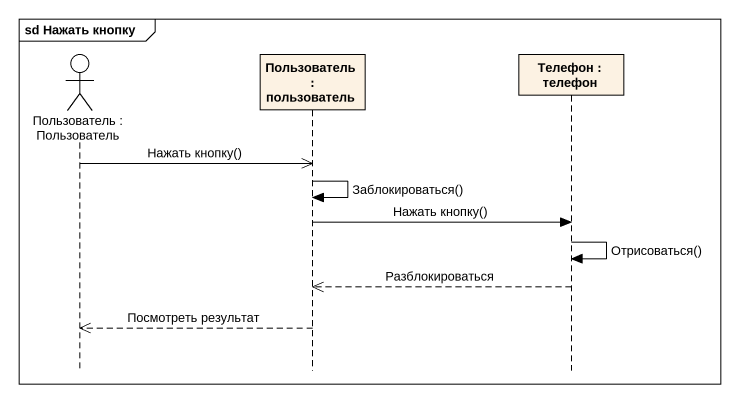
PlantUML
@startuml
mainframe sd Нажать кнопку
hide footbox
actor "Пользователь : Пользователь" as Пользователь
participant "Пользователь : пользователь" as Пользователь_2
participant "Телефон : телефон" as Телефон

Пользователь ->> Пользователь_2 : Нажать кнопку()
Пользователь_2 -> Пользователь_2 : Заблокироваться()
Пользователь_2 -> Телефон : Нажать кнопку()
Телефон -> Телефон : Отрисоваться()
Телефон -->> Пользователь_2 : Разблокироваться
Пользователь_2 -->> Пользователь : Посмотреть результат
@enduml
